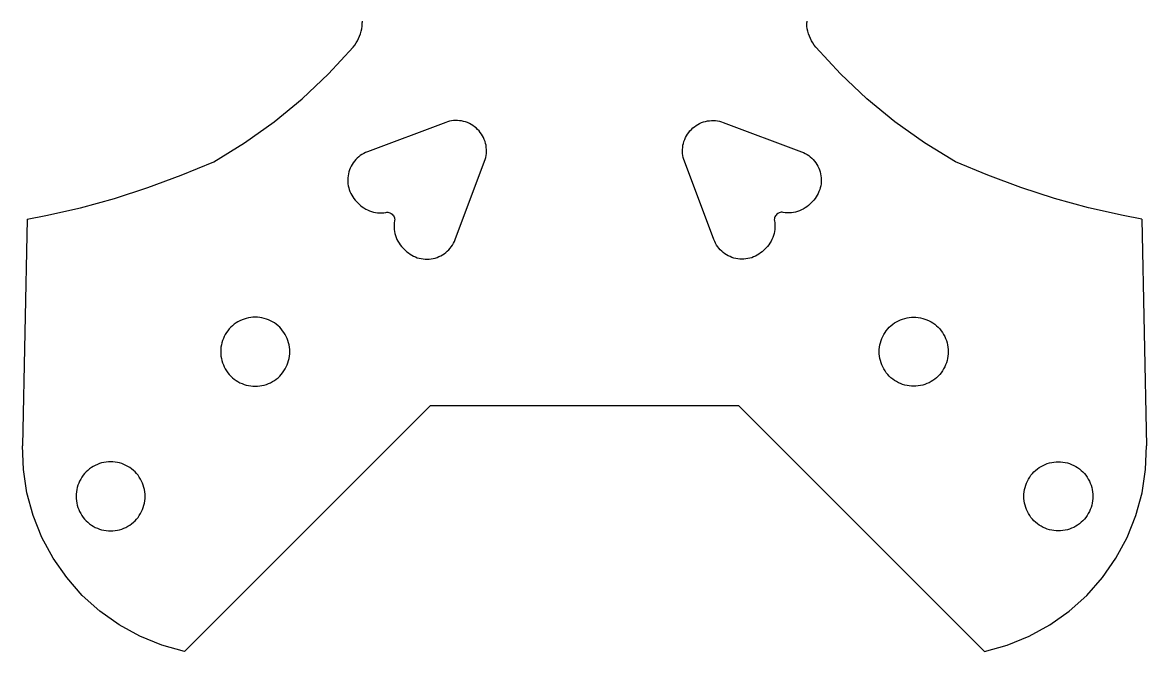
# Model space of a CAD drawing. Header units: metres. Extents: x 52.7 to 104.8, y 151.6 to 209.9.
# Drawn here: x 52.7 to 104.8, y 151.6 to 180.7 of the extents above; entities that cross this region are included whole.
import ezdxf

# ---------------------------------------------------------------- set-up
doc = ezdxf.new("R2010")
doc.units = ezdxf.units.M

msp = doc.modelspace()

# ---------------------------------------------------------------- linework, layer by layer
at = {"layer": 'Gruppe#1'}
for p, q in [((68.428, 180.542), (68.436, 180.66)), ((68.436, 180.778), (68.436, 180.719)), ((68.436, 180.66), (68.436, 180.719)), ((89.029, 180.778), (89.029, 180.719)), ((89.029, 180.66), (89.029, 180.719)), ((89.037, 180.542), (89.029, 180.66)), ((68.318, 180.085), (68.357, 180.196)), ((68.357, 180.196), (68.389, 180.31)), ((68.389, 180.31), (68.413, 180.425)), ((68.413, 180.425), (68.428, 180.542)), ((89.053, 180.425), (89.037, 180.542)), ((89.077, 180.31), (89.053, 180.425)), ((89.108, 180.196), (89.077, 180.31)), ((89.147, 180.085), (89.108, 180.196)), ((68.017, 179.581), (68.09, 179.673)), ((68.09, 179.673), (68.158, 179.77)), ((68.158, 179.77), (68.218, 179.871)), ((68.218, 179.871), (68.272, 179.976)), ((68.272, 179.976), (68.318, 180.085)), ((89.194, 179.976), (89.147, 180.085)), ((89.247, 179.871), (89.194, 179.976)), ((89.308, 179.77), (89.247, 179.871)), ((89.375, 179.673), (89.308, 179.77)), ((89.449, 179.581), (89.375, 179.673)), ((66.88, 178.343), (68.017, 179.581)), ((90.586, 178.343), (89.449, 179.581)), ((65.659, 177.188), (66.88, 178.343)), ((91.806, 177.188), (90.586, 178.343)), ((64.361, 176.121), (65.659, 177.188)), ((93.105, 176.121), (91.806, 177.188)), ((62.991, 175.147), (64.361, 176.121)), ((72.303, 176.091), (68.675, 174.726)), ((72.389, 176.12), (72.303, 176.091)), ((72.48, 176.144), (72.389, 176.12)), ((72.573, 176.162), (72.48, 176.144)), ((72.667, 176.174), (72.573, 176.162)), ((72.761, 176.179), (72.667, 176.174)), ((72.855, 176.178), (72.761, 176.179)), ((72.949, 176.171), (72.855, 176.178)), ((73.042, 176.157), (72.949, 176.171)), ((73.135, 176.137), (73.042, 176.157)), ((73.225, 176.111), (73.135, 176.137)), ((73.314, 176.079), (73.225, 176.111)), ((73.4, 176.041), (73.314, 176.079)), ((73.484, 175.997), (73.4, 176.041)), ((73.564, 175.948), (73.484, 175.997)), ((83.901, 175.948), (83.982, 175.997)), ((83.982, 175.997), (84.065, 176.041)), ((84.065, 176.041), (84.152, 176.079)), ((84.152, 176.079), (84.24, 176.111)), ((84.24, 176.111), (84.331, 176.137)), ((84.331, 176.137), (84.423, 176.157)), ((84.423, 176.157), (84.516, 176.171)), ((84.516, 176.171), (84.61, 176.178)), ((84.61, 176.178), (84.705, 176.179)), ((84.705, 176.179), (84.799, 176.174)), ((84.799, 176.174), (84.893, 176.162)), ((84.893, 176.162), (84.985, 176.144)), ((84.985, 176.144), (85.076, 176.12)), ((85.076, 176.12), (85.162, 176.091)), ((85.162, 176.091), (88.791, 174.726)), ((94.474, 175.147), (93.105, 176.121)), ((73.641, 175.893), (73.564, 175.948)), ((73.714, 175.834), (73.641, 175.893)), ((73.783, 175.769), (73.714, 175.834)), ((73.847, 175.7), (73.783, 175.769)), ((73.907, 175.627), (73.847, 175.7)), ((73.962, 175.55), (73.907, 175.627)), ((74.011, 175.47), (73.962, 175.55)), ((74.055, 175.386), (74.011, 175.47)), ((83.411, 175.386), (83.455, 175.47)), ((83.455, 175.47), (83.504, 175.55)), ((83.504, 175.55), (83.559, 175.627)), ((83.559, 175.627), (83.618, 175.7)), ((83.618, 175.7), (83.683, 175.769)), ((83.683, 175.769), (83.751, 175.834)), ((83.751, 175.834), (83.825, 175.893)), ((83.825, 175.893), (83.901, 175.948)), ((61.557, 174.271), (62.991, 175.147)), ((74.093, 175.3), (74.055, 175.386)), ((74.125, 175.212), (74.093, 175.3)), ((74.151, 175.121), (74.125, 175.212)), ((74.171, 175.029), (74.151, 175.121)), ((74.184, 174.935), (74.171, 175.029)), ((74.192, 174.841), (74.184, 174.935)), ((83.274, 174.841), (83.281, 174.935)), ((83.281, 174.935), (83.295, 175.029)), ((83.295, 175.029), (83.315, 175.121)), ((83.315, 175.121), (83.341, 175.212)), ((83.341, 175.212), (83.373, 175.3)), ((83.373, 175.3), (83.411, 175.386)), ((95.909, 174.271), (94.474, 175.147)), ((68.204, 174.431), (68.139, 174.365)), ((68.274, 174.493), (68.204, 174.431)), ((68.348, 174.55), (68.274, 174.493)), ((68.425, 174.602), (68.348, 174.55)), ((68.506, 174.649), (68.425, 174.602)), ((68.589, 174.69), (68.506, 174.649)), ((68.675, 174.726), (68.589, 174.69)), ((74.134, 174.376), (74.158, 174.467)), ((74.158, 174.467), (74.176, 174.559)), ((74.176, 174.559), (74.187, 174.653)), ((74.187, 174.653), (74.193, 174.747)), ((74.193, 174.747), (74.192, 174.841)), ((83.273, 174.747), (83.274, 174.841)), ((83.278, 174.653), (83.273, 174.747)), ((83.29, 174.559), (83.278, 174.653)), ((83.308, 174.467), (83.29, 174.559)), ((83.332, 174.376), (83.308, 174.467)), ((88.791, 174.726), (88.877, 174.69)), ((88.877, 174.69), (88.96, 174.649)), ((88.96, 174.649), (89.041, 174.602)), ((89.041, 174.602), (89.118, 174.55)), ((89.118, 174.55), (89.191, 174.493)), ((89.191, 174.493), (89.261, 174.431)), ((89.261, 174.431), (89.327, 174.365)), ((60.049, 173.639), (61.557, 174.271)), ((67.851, 173.89), (67.822, 173.801)), ((67.885, 173.977), (67.851, 173.89)), ((67.926, 174.061), (67.885, 173.977)), ((67.971, 174.142), (67.926, 174.061)), ((68.022, 174.22), (67.971, 174.142)), ((68.078, 174.294), (68.022, 174.22)), ((68.139, 174.365), (68.078, 174.294)), ((72.74, 170.661), (74.105, 174.289)), ((74.105, 174.289), (74.134, 174.376)), ((83.361, 174.289), (83.332, 174.376)), ((84.726, 170.661), (83.361, 174.289)), ((89.327, 174.365), (89.387, 174.294)), ((89.387, 174.294), (89.443, 174.22)), ((89.443, 174.22), (89.494, 174.142)), ((89.494, 174.142), (89.54, 174.061)), ((89.54, 174.061), (89.58, 173.977)), ((89.58, 173.977), (89.615, 173.89)), ((89.615, 173.89), (89.643, 173.801)), ((97.417, 173.639), (95.909, 174.271)), ((58.515, 173.072), (60.049, 173.639)), ((67.773, 173.527), (67.768, 173.434)), ((67.768, 173.434), (67.77, 173.341)), ((67.783, 173.619), (67.773, 173.527)), ((67.8, 173.711), (67.783, 173.619)), ((67.822, 173.801), (67.8, 173.711)), ((89.643, 173.801), (89.666, 173.711)), ((89.666, 173.711), (89.683, 173.619)), ((89.683, 173.619), (89.693, 173.527)), ((89.693, 173.527), (89.697, 173.434)), ((89.697, 173.434), (89.696, 173.341)), ((98.95, 173.072), (97.417, 173.639)), ((56.959, 172.571), (58.515, 173.072)), ((67.77, 173.341), (67.778, 173.248)), ((67.778, 173.248), (67.792, 173.156)), ((67.792, 173.156), (67.813, 173.065)), ((67.813, 173.065), (67.839, 172.976)), ((67.839, 172.976), (67.871, 172.888)), ((67.871, 172.888), (67.909, 172.803)), ((89.594, 172.888), (89.557, 172.803)), ((89.627, 172.976), (89.594, 172.888)), ((89.653, 173.065), (89.627, 172.976)), ((89.673, 173.156), (89.653, 173.065)), ((89.687, 173.248), (89.673, 173.156)), ((89.696, 173.341), (89.687, 173.248)), ((100.507, 172.571), (98.95, 173.072)), ((55.383, 172.137), (56.959, 172.571)), ((67.909, 172.803), (67.953, 172.721)), ((67.953, 172.721), (68.001, 172.641)), ((68.001, 172.641), (68.056, 172.566)), ((68.056, 172.566), (68.114, 172.494)), ((68.114, 172.494), (68.178, 172.426)), ((68.178, 172.426), (68.298, 172.306)), ((89.287, 172.426), (89.168, 172.306)), ((89.351, 172.494), (89.287, 172.426)), ((89.41, 172.566), (89.351, 172.494)), ((89.464, 172.641), (89.41, 172.566)), ((89.513, 172.721), (89.464, 172.641)), ((89.557, 172.803), (89.513, 172.721)), ((102.083, 172.137), (100.507, 172.571)), ((53.789, 171.771), (55.383, 172.137)), ((68.298, 172.306), (68.363, 172.245)), ((68.363, 172.245), (68.438, 172.184)), ((68.438, 172.184), (68.517, 172.128)), ((68.517, 172.128), (68.599, 172.079)), ((68.599, 172.079), (68.685, 172.035)), ((68.685, 172.035), (68.773, 171.996)), ((68.773, 171.996), (68.864, 171.964)), ((68.864, 171.964), (68.957, 171.939)), ((68.957, 171.939), (69.051, 171.92)), ((69.051, 171.92), (69.146, 171.907)), ((69.146, 171.907), (69.242, 171.901)), ((69.242, 171.901), (69.339, 171.901)), ((69.339, 171.901), (69.435, 171.908)), ((69.435, 171.908), (69.53, 171.922)), ((69.53, 171.922), (69.576, 171.927)), ((69.576, 171.927), (69.622, 171.926)), ((69.622, 171.926), (69.668, 171.919)), ((69.668, 171.919), (69.713, 171.906)), ((69.713, 171.906), (69.775, 171.876)), ((69.775, 171.876), (69.831, 171.833)), ((69.831, 171.833), (69.862, 171.799)), ((87.635, 171.833), (87.603, 171.799)), ((87.69, 171.876), (87.635, 171.833)), ((87.753, 171.906), (87.69, 171.876)), ((87.797, 171.919), (87.753, 171.906)), ((87.843, 171.926), (87.797, 171.919)), ((87.89, 171.927), (87.843, 171.926)), ((87.936, 171.922), (87.89, 171.927)), ((88.031, 171.908), (87.936, 171.922)), ((88.127, 171.901), (88.031, 171.908)), ((88.223, 171.901), (88.127, 171.901)), ((88.319, 171.907), (88.223, 171.901)), ((88.415, 171.92), (88.319, 171.907)), ((88.509, 171.939), (88.415, 171.92)), ((88.602, 171.964), (88.509, 171.939)), ((88.693, 171.996), (88.602, 171.964)), ((88.781, 172.035), (88.693, 171.996)), ((88.867, 172.079), (88.781, 172.035)), ((88.949, 172.128), (88.867, 172.079)), ((89.028, 172.184), (88.949, 172.128)), ((89.102, 172.245), (89.028, 172.184)), ((89.168, 172.306), (89.102, 172.245)), ((103.676, 171.771), (102.083, 172.137)), ((52.916, 171.609), (52.701, 161.111)), ((52.916, 171.609), (53.789, 171.771)), ((69.862, 171.799), (69.889, 171.762)), ((69.889, 171.762), (69.911, 171.721)), ((69.911, 171.721), (69.927, 171.677)), ((69.915, 171.325), (69.914, 171.229)), ((69.922, 171.421), (69.915, 171.325)), ((69.939, 171.539), (69.922, 171.421)), ((69.927, 171.677), (69.937, 171.632)), ((69.937, 171.632), (69.941, 171.585)), ((69.941, 171.585), (69.939, 171.539)), ((87.528, 171.632), (87.524, 171.585)), ((87.524, 171.585), (87.526, 171.539)), ((87.526, 171.539), (87.543, 171.421)), ((87.538, 171.677), (87.528, 171.632)), ((87.555, 171.721), (87.538, 171.677)), ((87.543, 171.421), (87.551, 171.325)), ((87.551, 171.325), (87.551, 171.229)), ((87.576, 171.762), (87.555, 171.721)), ((87.603, 171.799), (87.576, 171.762)), ((104.55, 171.609), (103.676, 171.771)), ((104.55, 171.609), (104.764, 161.111)), ((69.914, 171.229), (69.921, 171.133)), ((69.921, 171.133), (69.933, 171.037)), ((69.933, 171.037), (69.952, 170.943)), ((69.952, 170.943), (69.978, 170.85)), ((69.978, 170.85), (70.01, 170.759)), ((87.487, 170.85), (87.455, 170.759)), ((87.513, 170.943), (87.487, 170.85)), ((87.532, 171.037), (87.513, 170.943)), ((87.545, 171.133), (87.532, 171.037)), ((87.551, 171.229), (87.545, 171.133)), ((70.01, 170.759), (70.048, 170.671)), ((70.048, 170.671), (70.092, 170.585)), ((70.092, 170.585), (70.142, 170.503)), ((70.142, 170.503), (70.198, 170.424)), ((70.198, 170.424), (70.258, 170.35)), ((70.258, 170.35), (70.319, 170.284)), ((70.319, 170.284), (70.439, 170.164)), ((72.445, 170.191), (72.507, 170.26)), ((72.507, 170.26), (72.564, 170.334)), ((72.564, 170.334), (72.616, 170.411)), ((72.616, 170.411), (72.662, 170.492)), ((72.662, 170.492), (72.704, 170.575)), ((72.704, 170.575), (72.74, 170.661)), ((84.762, 170.575), (84.726, 170.661)), ((84.803, 170.492), (84.762, 170.575)), ((84.85, 170.411), (84.803, 170.492)), ((84.902, 170.334), (84.85, 170.411)), ((84.959, 170.26), (84.902, 170.334)), ((85.021, 170.191), (84.959, 170.26)), ((87.146, 170.284), (87.026, 170.164)), ((87.207, 170.35), (87.146, 170.284)), ((87.268, 170.424), (87.207, 170.35)), ((87.323, 170.503), (87.268, 170.424)), ((87.373, 170.585), (87.323, 170.503)), ((87.417, 170.671), (87.373, 170.585)), ((87.455, 170.759), (87.417, 170.671)), ((70.439, 170.164), (70.507, 170.101)), ((70.507, 170.101), (70.579, 170.042)), ((70.579, 170.042), (70.655, 169.988)), ((70.655, 169.988), (70.734, 169.939)), ((70.734, 169.939), (70.817, 169.895)), ((70.817, 169.895), (70.902, 169.857)), ((70.902, 169.857), (70.989, 169.825)), ((70.989, 169.825), (71.079, 169.799)), ((71.079, 169.799), (71.17, 169.779)), ((71.17, 169.779), (71.262, 169.764)), ((71.262, 169.764), (71.354, 169.756)), ((71.354, 169.756), (71.448, 169.754)), ((71.448, 169.754), (71.541, 169.759)), ((71.541, 169.759), (71.633, 169.769)), ((71.633, 169.769), (71.725, 169.786)), ((71.725, 169.786), (71.815, 169.809)), ((71.815, 169.809), (71.904, 169.837)), ((71.904, 169.837), (71.99, 169.872)), ((71.99, 169.872), (72.074, 169.912)), ((72.074, 169.912), (72.156, 169.958)), ((72.156, 169.958), (72.234, 170.008)), ((72.234, 170.008), (72.308, 170.064)), ((72.308, 170.064), (72.378, 170.125)), ((72.378, 170.125), (72.445, 170.191)), ((85.087, 170.125), (85.021, 170.191)), ((85.158, 170.064), (85.087, 170.125)), ((85.232, 170.008), (85.158, 170.064)), ((85.31, 169.958), (85.232, 170.008)), ((85.391, 169.912), (85.31, 169.958)), ((85.475, 169.872), (85.391, 169.912)), ((85.562, 169.837), (85.475, 169.872)), ((85.65, 169.809), (85.562, 169.837)), ((85.741, 169.786), (85.65, 169.809)), ((85.832, 169.769), (85.741, 169.786)), ((85.925, 169.759), (85.832, 169.769)), ((86.018, 169.754), (85.925, 169.759)), ((86.111, 169.756), (86.018, 169.754)), ((86.204, 169.764), (86.111, 169.756)), ((86.296, 169.779), (86.204, 169.764)), ((86.387, 169.799), (86.296, 169.779)), ((86.476, 169.825), (86.387, 169.799)), ((86.564, 169.857), (86.476, 169.825)), ((86.649, 169.895), (86.564, 169.857)), ((86.731, 169.939), (86.649, 169.895)), ((86.81, 169.988), (86.731, 169.939)), ((86.886, 170.042), (86.81, 169.988)), ((86.958, 170.101), (86.886, 170.042)), ((87.026, 170.164), (86.958, 170.101)), ((62.428, 166.672), (62.351, 166.6)), ((62.509, 166.738), (62.428, 166.672)), ((62.594, 166.799), (62.509, 166.738)), ((62.683, 166.855), (62.594, 166.799)), ((62.775, 166.904), (62.683, 166.855)), ((62.871, 166.947), (62.775, 166.904)), ((62.968, 166.984), (62.871, 166.947)), ((63.069, 167.015), (62.968, 166.984)), ((63.171, 167.038), (63.069, 167.015)), ((63.274, 167.055), (63.171, 167.038)), ((63.378, 167.066), (63.274, 167.055)), ((63.483, 167.069), (63.378, 167.066)), ((63.587, 167.066), (63.483, 167.069)), ((63.692, 167.055), (63.587, 167.066)), ((63.795, 167.038), (63.692, 167.055)), ((63.897, 167.015), (63.795, 167.038)), ((63.997, 166.984), (63.897, 167.015)), ((64.095, 166.947), (63.997, 166.984)), ((64.19, 166.904), (64.095, 166.947)), ((64.283, 166.855), (64.19, 166.904)), ((64.372, 166.799), (64.283, 166.855)), ((64.457, 166.738), (64.372, 166.799)), ((64.538, 166.672), (64.457, 166.738)), ((64.614, 166.6), (64.538, 166.672)), ((92.851, 166.6), (92.928, 166.672)), ((92.928, 166.672), (93.009, 166.738)), ((93.009, 166.738), (93.094, 166.799)), ((93.094, 166.799), (93.183, 166.855)), ((93.183, 166.855), (93.275, 166.904)), ((93.275, 166.904), (93.371, 166.947)), ((93.371, 166.947), (93.468, 166.984)), ((93.468, 166.984), (93.569, 167.015)), ((93.569, 167.015), (93.671, 167.038)), ((93.671, 167.038), (93.774, 167.055)), ((93.774, 167.055), (93.878, 167.066)), ((93.878, 167.066), (93.983, 167.069)), ((93.983, 167.069), (94.087, 167.066)), ((94.087, 167.066), (94.192, 167.055)), ((94.192, 167.055), (94.295, 167.038)), ((94.295, 167.038), (94.397, 167.015)), ((94.397, 167.015), (94.497, 166.984)), ((94.497, 166.984), (94.595, 166.947)), ((94.595, 166.947), (94.69, 166.904)), ((94.69, 166.904), (94.783, 166.855)), ((94.783, 166.855), (94.872, 166.799)), ((94.872, 166.799), (94.957, 166.738)), ((94.957, 166.738), (95.038, 166.672)), ((95.038, 166.672), (95.114, 166.6)), ((62.005, 166.081), (61.968, 165.983)), ((62.048, 166.177), (62.005, 166.081)), ((62.097, 166.269), (62.048, 166.177)), ((62.152, 166.358), (62.097, 166.269)), ((62.213, 166.443), (62.152, 166.358)), ((62.28, 166.524), (62.213, 166.443)), ((62.351, 166.6), (62.28, 166.524)), ((64.686, 166.524), (64.614, 166.6)), ((64.752, 166.443), (64.686, 166.524)), ((64.813, 166.358), (64.752, 166.443)), ((64.868, 166.269), (64.813, 166.358)), ((64.918, 166.177), (64.868, 166.269)), ((64.961, 166.081), (64.918, 166.177)), ((64.998, 165.983), (64.961, 166.081)), ((92.468, 165.983), (92.505, 166.081)), ((92.505, 166.081), (92.548, 166.177)), ((92.548, 166.177), (92.597, 166.269)), ((92.597, 166.269), (92.652, 166.358)), ((92.652, 166.358), (92.713, 166.443)), ((92.713, 166.443), (92.78, 166.524)), ((92.78, 166.524), (92.851, 166.6)), ((95.114, 166.6), (95.186, 166.524)), ((95.186, 166.524), (95.252, 166.443)), ((95.252, 166.443), (95.313, 166.358)), ((95.313, 166.358), (95.368, 166.269)), ((95.368, 166.269), (95.418, 166.177)), ((95.418, 166.177), (95.461, 166.081)), ((95.461, 166.081), (95.498, 165.983)), ((61.886, 165.574), (61.883, 165.469)), ((61.896, 165.678), (61.886, 165.574)), ((61.914, 165.781), (61.896, 165.678)), ((61.937, 165.883), (61.914, 165.781)), ((61.968, 165.983), (61.937, 165.883)), ((65.028, 165.883), (64.998, 165.983)), ((65.052, 165.781), (65.028, 165.883)), ((65.069, 165.678), (65.052, 165.781)), ((65.079, 165.574), (65.069, 165.678)), ((65.083, 165.469), (65.079, 165.574)), ((92.383, 165.469), (92.386, 165.574)), ((92.386, 165.574), (92.396, 165.678)), ((92.396, 165.678), (92.414, 165.781)), ((92.414, 165.781), (92.437, 165.883)), ((92.437, 165.883), (92.468, 165.983)), ((95.498, 165.983), (95.528, 165.883)), ((95.528, 165.883), (95.552, 165.781)), ((95.552, 165.781), (95.569, 165.678)), ((95.569, 165.678), (95.579, 165.574)), ((95.579, 165.574), (95.583, 165.469)), ((61.883, 165.469), (61.886, 165.364)), ((61.886, 165.364), (61.896, 165.26)), ((61.896, 165.26), (61.914, 165.157)), ((61.914, 165.157), (61.937, 165.055)), ((61.937, 165.055), (61.968, 164.955)), ((64.998, 164.955), (65.028, 165.055)), ((65.028, 165.055), (65.052, 165.157)), ((65.052, 165.157), (65.069, 165.26)), ((65.069, 165.26), (65.079, 165.364)), ((65.079, 165.364), (65.083, 165.469)), ((92.386, 165.364), (92.383, 165.469)), ((92.396, 165.26), (92.386, 165.364)), ((92.414, 165.157), (92.396, 165.26)), ((92.437, 165.055), (92.414, 165.157)), ((92.468, 164.955), (92.437, 165.055)), ((95.528, 165.055), (95.498, 164.955)), ((95.552, 165.157), (95.528, 165.055)), ((95.569, 165.26), (95.552, 165.157)), ((95.579, 165.364), (95.569, 165.26)), ((95.583, 165.469), (95.579, 165.364)), ((61.968, 164.955), (62.005, 164.857)), ((62.005, 164.857), (62.048, 164.761)), ((62.048, 164.761), (62.097, 164.669)), ((62.097, 164.669), (62.152, 164.58)), ((62.152, 164.58), (62.213, 164.495)), ((64.752, 164.495), (64.813, 164.58)), ((64.813, 164.58), (64.868, 164.669)), ((64.868, 164.669), (64.918, 164.761)), ((64.918, 164.761), (64.961, 164.857)), ((64.961, 164.857), (64.998, 164.955)), ((92.505, 164.857), (92.468, 164.955)), ((92.548, 164.761), (92.505, 164.857)), ((92.597, 164.669), (92.548, 164.761)), ((92.652, 164.58), (92.597, 164.669)), ((92.713, 164.495), (92.652, 164.58)), ((95.313, 164.58), (95.252, 164.495)), ((95.368, 164.669), (95.313, 164.58)), ((95.418, 164.761), (95.368, 164.669)), ((95.461, 164.857), (95.418, 164.761)), ((95.498, 164.955), (95.461, 164.857)), ((62.213, 164.495), (62.28, 164.414)), ((62.28, 164.414), (62.351, 164.338)), ((62.351, 164.338), (62.428, 164.266)), ((62.428, 164.266), (62.509, 164.2)), ((62.509, 164.2), (62.594, 164.139)), ((62.594, 164.139), (62.683, 164.083)), ((62.683, 164.083), (62.775, 164.034)), ((62.775, 164.034), (62.871, 163.991)), ((64.095, 163.991), (64.19, 164.034)), ((64.19, 164.034), (64.283, 164.083)), ((64.283, 164.083), (64.372, 164.139)), ((64.372, 164.139), (64.457, 164.2)), ((64.457, 164.2), (64.538, 164.266)), ((64.538, 164.266), (64.614, 164.338)), ((64.614, 164.338), (64.686, 164.414)), ((64.686, 164.414), (64.752, 164.495)), ((92.78, 164.414), (92.713, 164.495)), ((92.851, 164.338), (92.78, 164.414)), ((92.928, 164.266), (92.851, 164.338)), ((93.009, 164.2), (92.928, 164.266)), ((93.094, 164.139), (93.009, 164.2)), ((93.183, 164.083), (93.094, 164.139)), ((93.275, 164.034), (93.183, 164.083)), ((93.371, 163.991), (93.275, 164.034)), ((94.69, 164.034), (94.595, 163.991)), ((94.783, 164.083), (94.69, 164.034)), ((94.872, 164.139), (94.783, 164.083)), ((94.957, 164.2), (94.872, 164.139)), ((95.038, 164.266), (94.957, 164.2)), ((95.114, 164.338), (95.038, 164.266)), ((95.186, 164.414), (95.114, 164.338)), ((95.252, 164.495), (95.186, 164.414)), ((62.871, 163.991), (62.968, 163.954)), ((62.968, 163.954), (63.069, 163.924)), ((63.069, 163.924), (63.171, 163.9)), ((63.171, 163.9), (63.274, 163.883)), ((63.274, 163.883), (63.378, 163.873)), ((63.378, 163.873), (63.483, 163.869)), ((63.483, 163.869), (63.587, 163.873)), ((63.587, 163.873), (63.692, 163.883)), ((63.692, 163.883), (63.795, 163.9)), ((63.795, 163.9), (63.897, 163.924)), ((63.897, 163.924), (63.997, 163.954)), ((63.997, 163.954), (64.095, 163.991)), ((93.468, 163.954), (93.371, 163.991)), ((93.569, 163.924), (93.468, 163.954)), ((93.671, 163.9), (93.569, 163.924)), ((93.774, 163.883), (93.671, 163.9)), ((93.878, 163.873), (93.774, 163.883)), ((93.983, 163.869), (93.878, 163.873)), ((94.087, 163.873), (93.983, 163.869)), ((94.192, 163.883), (94.087, 163.873)), ((94.295, 163.9), (94.192, 163.883)), ((94.397, 163.924), (94.295, 163.9)), ((94.497, 163.954), (94.397, 163.924)), ((94.595, 163.991), (94.497, 163.954)), ((60.205, 151.582), (71.592, 162.969)), ((85.874, 162.969), (71.592, 162.969)), ((97.261, 151.582), (85.874, 162.969)), ((52.742, 160.018), (52.701, 161.111)), ((104.724, 160.018), (104.764, 161.111)), ((56.574, 160.355), (56.471, 160.338)), ((56.678, 160.366), (56.574, 160.355)), ((56.783, 160.369), (56.678, 160.366)), ((56.887, 160.366), (56.783, 160.369)), ((56.992, 160.355), (56.887, 160.366)), ((57.095, 160.338), (56.992, 160.355)), ((100.371, 160.338), (100.474, 160.355)), ((100.474, 160.355), (100.578, 160.366)), ((100.578, 160.366), (100.683, 160.369)), ((100.683, 160.369), (100.787, 160.366)), ((100.787, 160.366), (100.892, 160.355)), ((100.892, 160.355), (100.995, 160.338)), ((52.907, 158.936), (52.742, 160.018)), ((55.651, 159.9), (55.58, 159.824)), ((55.728, 159.972), (55.651, 159.9)), ((55.809, 160.038), (55.728, 159.972)), ((55.894, 160.099), (55.809, 160.038)), ((55.983, 160.155), (55.894, 160.099)), ((56.075, 160.204), (55.983, 160.155)), ((56.171, 160.247), (56.075, 160.204)), ((56.268, 160.284), (56.171, 160.247)), ((56.369, 160.315), (56.268, 160.284)), ((56.471, 160.338), (56.369, 160.315)), ((57.197, 160.315), (57.095, 160.338)), ((57.297, 160.284), (57.197, 160.315)), ((57.395, 160.247), (57.297, 160.284)), ((57.49, 160.204), (57.395, 160.247)), ((57.583, 160.155), (57.49, 160.204)), ((57.672, 160.099), (57.583, 160.155)), ((57.757, 160.038), (57.672, 160.099)), ((57.838, 159.972), (57.757, 160.038)), ((57.914, 159.9), (57.838, 159.972)), ((57.986, 159.824), (57.914, 159.9)), ((99.48, 159.824), (99.551, 159.9)), ((99.551, 159.9), (99.628, 159.972)), ((99.628, 159.972), (99.709, 160.038)), ((99.709, 160.038), (99.794, 160.099)), ((99.794, 160.099), (99.883, 160.155)), ((99.883, 160.155), (99.975, 160.204)), ((99.975, 160.204), (100.071, 160.247)), ((100.071, 160.247), (100.168, 160.284)), ((100.168, 160.284), (100.269, 160.315)), ((100.269, 160.315), (100.371, 160.338)), ((100.995, 160.338), (101.097, 160.315)), ((101.097, 160.315), (101.197, 160.284)), ((101.197, 160.284), (101.295, 160.247)), ((101.295, 160.247), (101.39, 160.204)), ((101.39, 160.204), (101.483, 160.155)), ((101.483, 160.155), (101.572, 160.099)), ((101.572, 160.099), (101.657, 160.038)), ((101.657, 160.038), (101.738, 159.972)), ((101.738, 159.972), (101.814, 159.9)), ((101.814, 159.9), (101.886, 159.824)), ((104.559, 158.936), (104.724, 160.018)), ((55.305, 159.381), (55.268, 159.283)), ((55.348, 159.477), (55.305, 159.381)), ((55.397, 159.569), (55.348, 159.477)), ((55.452, 159.658), (55.397, 159.569)), ((55.513, 159.743), (55.452, 159.658)), ((55.58, 159.824), (55.513, 159.743)), ((58.052, 159.743), (57.986, 159.824)), ((58.113, 159.658), (58.052, 159.743)), ((58.168, 159.569), (58.113, 159.658)), ((58.218, 159.477), (58.168, 159.569)), ((58.261, 159.381), (58.218, 159.477)), ((58.298, 159.283), (58.261, 159.381)), ((99.168, 159.283), (99.205, 159.381)), ((99.205, 159.381), (99.248, 159.477)), ((99.248, 159.477), (99.297, 159.569)), ((99.297, 159.569), (99.352, 159.658)), ((99.352, 159.658), (99.413, 159.743)), ((99.413, 159.743), (99.48, 159.824)), ((101.886, 159.824), (101.952, 159.743)), ((101.952, 159.743), (102.013, 159.658)), ((102.013, 159.658), (102.068, 159.569)), ((102.068, 159.569), (102.118, 159.477)), ((102.118, 159.477), (102.161, 159.381)), ((102.161, 159.381), (102.198, 159.283)), ((53.195, 157.88), (52.907, 158.936)), ((55.186, 158.874), (55.183, 158.769)), ((55.196, 158.978), (55.186, 158.874)), ((55.214, 159.081), (55.196, 158.978)), ((55.237, 159.183), (55.214, 159.081)), ((55.268, 159.283), (55.237, 159.183)), ((58.328, 159.183), (58.298, 159.283)), ((58.352, 159.081), (58.328, 159.183)), ((58.369, 158.978), (58.352, 159.081)), ((58.379, 158.874), (58.369, 158.978)), ((58.383, 158.769), (58.379, 158.874)), ((99.083, 158.769), (99.086, 158.874)), ((99.086, 158.874), (99.096, 158.978)), ((99.096, 158.978), (99.114, 159.081)), ((99.114, 159.081), (99.137, 159.183)), ((99.137, 159.183), (99.168, 159.283)), ((102.198, 159.283), (102.228, 159.183)), ((102.228, 159.183), (102.252, 159.081)), ((102.252, 159.081), (102.269, 158.978)), ((102.269, 158.978), (102.279, 158.874)), ((102.279, 158.874), (102.283, 158.769)), ((104.271, 157.88), (104.559, 158.936)), ((55.183, 158.769), (55.186, 158.664)), ((55.186, 158.664), (55.196, 158.56)), ((55.196, 158.56), (55.214, 158.457)), ((55.214, 158.457), (55.237, 158.355)), ((55.237, 158.355), (55.268, 158.255)), ((58.298, 158.255), (58.328, 158.355)), ((58.328, 158.355), (58.352, 158.457)), ((58.352, 158.457), (58.369, 158.56)), ((58.369, 158.56), (58.379, 158.664)), ((58.379, 158.664), (58.383, 158.769)), ((99.086, 158.664), (99.083, 158.769)), ((99.096, 158.56), (99.086, 158.664)), ((99.114, 158.457), (99.096, 158.56)), ((99.137, 158.355), (99.114, 158.457)), ((99.168, 158.255), (99.137, 158.355)), ((102.228, 158.355), (102.198, 158.255)), ((102.252, 158.457), (102.228, 158.355)), ((102.269, 158.56), (102.252, 158.457)), ((102.279, 158.664), (102.269, 158.56)), ((102.283, 158.769), (102.279, 158.664)), ((53.601, 156.864), (53.195, 157.88)), ((55.268, 158.255), (55.305, 158.157)), ((55.305, 158.157), (55.348, 158.061)), ((55.348, 158.061), (55.397, 157.969)), ((55.397, 157.969), (55.452, 157.88)), ((55.452, 157.88), (55.513, 157.795)), ((55.513, 157.795), (55.58, 157.714)), ((57.986, 157.714), (58.052, 157.795)), ((58.052, 157.795), (58.113, 157.88)), ((58.113, 157.88), (58.168, 157.969)), ((58.168, 157.969), (58.218, 158.061)), ((58.218, 158.061), (58.261, 158.157)), ((58.261, 158.157), (58.298, 158.255)), ((99.205, 158.157), (99.168, 158.255)), ((99.248, 158.061), (99.205, 158.157)), ((99.297, 157.969), (99.248, 158.061)), ((99.352, 157.88), (99.297, 157.969)), ((99.413, 157.795), (99.352, 157.88)), ((99.48, 157.714), (99.413, 157.795)), ((101.952, 157.795), (101.886, 157.714)), ((102.013, 157.88), (101.952, 157.795)), ((102.068, 157.969), (102.013, 157.88)), ((102.118, 158.061), (102.068, 157.969)), ((102.161, 158.157), (102.118, 158.061)), ((102.198, 158.255), (102.161, 158.157)), ((103.865, 156.864), (104.271, 157.88)), ((55.58, 157.714), (55.651, 157.638)), ((55.651, 157.638), (55.728, 157.566)), ((55.728, 157.566), (55.809, 157.5)), ((55.809, 157.5), (55.894, 157.439)), ((55.894, 157.439), (55.983, 157.383)), ((55.983, 157.383), (56.075, 157.334)), ((56.075, 157.334), (56.171, 157.291)), ((56.171, 157.291), (56.268, 157.254)), ((56.268, 157.254), (56.369, 157.224)), ((57.197, 157.224), (57.297, 157.254)), ((57.297, 157.254), (57.395, 157.291)), ((57.395, 157.291), (57.49, 157.334)), ((57.49, 157.334), (57.583, 157.383)), ((57.583, 157.383), (57.672, 157.439)), ((57.672, 157.439), (57.757, 157.5)), ((57.757, 157.5), (57.838, 157.566)), ((57.838, 157.566), (57.914, 157.638)), ((57.914, 157.638), (57.986, 157.714)), ((99.551, 157.638), (99.48, 157.714)), ((99.628, 157.566), (99.551, 157.638)), ((99.709, 157.5), (99.628, 157.566)), ((99.794, 157.439), (99.709, 157.5)), ((99.883, 157.383), (99.794, 157.439)), ((99.975, 157.334), (99.883, 157.383)), ((100.071, 157.291), (99.975, 157.334)), ((100.168, 157.254), (100.071, 157.291)), ((100.269, 157.224), (100.168, 157.254)), ((101.197, 157.254), (101.097, 157.224)), ((101.295, 157.291), (101.197, 157.254)), ((101.39, 157.334), (101.295, 157.291)), ((101.483, 157.383), (101.39, 157.334)), ((101.572, 157.439), (101.483, 157.383)), ((101.657, 157.5), (101.572, 157.439)), ((101.738, 157.566), (101.657, 157.5)), ((101.814, 157.638), (101.738, 157.566)), ((101.886, 157.714), (101.814, 157.638)), ((54.121, 155.901), (53.601, 156.864)), ((56.369, 157.224), (56.471, 157.2)), ((56.471, 157.2), (56.574, 157.183)), ((56.574, 157.183), (56.678, 157.173)), ((56.678, 157.173), (56.783, 157.169)), ((56.783, 157.169), (56.887, 157.173)), ((56.887, 157.173), (56.992, 157.183)), ((56.992, 157.183), (57.095, 157.2)), ((57.095, 157.2), (57.197, 157.224)), ((100.371, 157.2), (100.269, 157.224)), ((100.474, 157.183), (100.371, 157.2)), ((100.578, 157.173), (100.474, 157.183)), ((100.683, 157.169), (100.578, 157.173)), ((100.787, 157.173), (100.683, 157.169)), ((100.892, 157.183), (100.787, 157.173)), ((100.995, 157.2), (100.892, 157.183)), ((101.097, 157.224), (100.995, 157.2)), ((103.345, 155.901), (103.865, 156.864)), ((54.748, 155.004), (54.121, 155.901)), ((102.718, 155.004), (103.345, 155.901)), ((55.473, 154.184), (54.748, 155.004)), ((101.993, 154.184), (102.718, 155.004)), ((56.287, 153.453), (55.473, 154.184)), ((101.179, 153.453), (101.993, 154.184)), ((57.179, 152.819), (56.287, 153.453)), ((100.286, 152.819), (101.179, 153.453)), ((58.138, 152.292), (57.179, 152.819)), ((99.327, 152.292), (100.286, 152.819)), ((59.151, 151.877), (58.138, 152.292)), ((98.315, 151.877), (99.327, 152.292)), ((60.205, 151.582), (59.151, 151.877)), ((97.261, 151.582), (98.315, 151.877))]:
    msp.add_line(p, q, dxfattribs=at)

doc.saveas('drawing.dxf')
